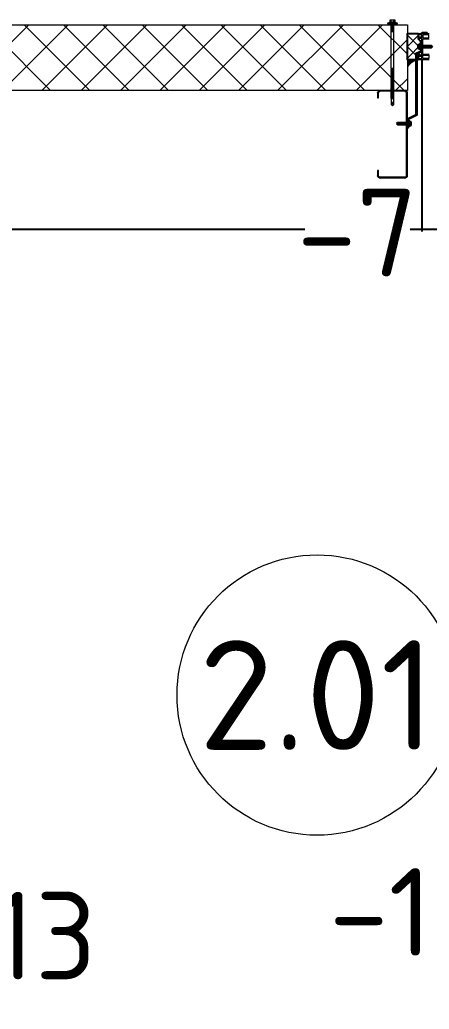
# Model space of a CAD drawing. Header units: metres. Extents: x -2111 to 158, y 19 to 1277.
# Drawn here: x 49.69 to 50.626, y 31.39 to 33.648 of the extents above; entities that cross this region are included whole.
import ezdxf
from ezdxf.enums import TextEntityAlignment as Align

# ---------------------------------------------------------------- set-up
doc = ezdxf.new("R2010")
doc.units = ezdxf.units.M
doc.linetypes.add('XKITLINE00', pattern=[0])
doc.linetypes.add('Xref_level ST-8$0$DASHDOT', pattern=[25.4, 12.7, -6.35, 0, -6.35])
for name, color, linetype in [('01', 123, 'Continuous'), ('A-WALL-PATT', 181, 'Continuous'), ('S-METL', 14, 'Continuous'), ('высотные отклонения', 7, 'Continuous'), ('Откосы', 250, 'Continuous')]:
    doc.layers.add(name, color=color, linetype=linetype)
doc.layers.add('_5-1_Площадь помещений', color=2, linetype='Continuous', plot=False)
doc.layers.add('ГКЛ (контур)', color=255, linetype='Continuous', plot=False)
for name, color, linetype, lineweight in [('Part', 5, 'Continuous', 0), ('S-WALL-PATT', 7, 'Continuous', 0), ('Выноски', 7, 'Continuous', 15), ('Оси', 250, 'Xref_level ST-8$0$DASHDOT', 5)]:
    doc.layers.add(name, color=color, linetype=linetype, lineweight=lineweight)
doc.layers.add('Окна', color=7, linetype='Continuous', lineweight=9, true_color=0x0080c0)
doc.styles.add('Норм 2.5', font='isocpeur.ttf', dxfattribs={"height": 2.5})

# ---------------------------------------------------------------- blocks, each defined once
blk = doc.blocks.new('СТ1')
at = {"layer": 'Part', "linetype": 'XKITLINE00', "lineweight": 0}
for p, q in [((5.146110970526934, 70.90423054539133), (6, 70.96530189411715)), ((6.071430181153119, 68.96530189411715), (5.431467703077942, 68.91953087435104)), ((6, 70.96530189411715), (62, 70.96530189411715)), ((6.071430181153119, 68.96530189411715), (61.92856981884688, 68.96530189411715)), ((62.56853229692206, 68.91953087435104), (61.92856981884688, 68.96530189411715)), ((62, 70.96530189411715), (62.85388902947307, 70.90423054539133)), ((0, 64.96530189411715), (0.06107134884223342, 65.81919092370663)), ((0, -123.0346981058829), (0, 64.96530189411715)), ((2.045771019998938, 65.53383419092279), (2, 64.89387171296403)), ((2, -122.9632679247297), (2, 64.89387171296403)), ((65.87564456090331, 65.87564456101973), (67.45779197197407, 67.45779197209049)), ((66, 64.89387171296403), (65.95422898046672, 65.53383419092279)), ((66, 53.96530189411715), (66, 64.89387171296403)), ((68, 53.96530189411715), (66, 53.96530189411715)), ((67.93892865115777, 65.81919092370663), (68, 64.96530189411715)), ((68, 64.96530189411715), (68, 53.96530189411715)), ((0, 0), (2, 2)), ((66, -112.0346981058829), (68, -112.0346981058829)), ((66, -122.9632679247297), (66, -112.0346981058829)), ((68, -112.0346981058829), (68, -123.0346981058829)), ((0.06107134884223342, -123.8885871354723), (0, -123.0346981058829)), ((2, -122.9632679247297), (2.045771019998938, -123.6032304026885)), ((6, -129.0346981058829), (5.146110970526934, -128.973626757157)), ((5.431467703077942, -126.9889270861167), (6.071430181153119, -127.0346981058829)), ((6, -129.0346981058829), (62, -129.0346981058829)), ((6.071430181153119, -127.0346981058829), (61.92856981884688, -127.0346981058829)), ((61.92856981884688, -127.0346981058829), (62.56853229692206, -126.9889270861167)), ((62.85388902947307, -128.973626757157), (62, -129.0346981058829)), ((65.95422898046672, -123.6032304026885), (66, -122.9632679247297)), ((68, -123.0346981058829), (67.93892865115777, -123.8885871354723))]:
    blk.add_line(p, q, dxfattribs=at)
for centre, radius, start, end in [((6, 64.96530189411715), 5.99999999999228, 98.18181817978395, 171.8181818202161), ((6, 64.96530189411715), 3.994891212612249, 98.18181817978395, 171.8181818202161), ((62, 64.96530189411715), 3.994891212614952, 8.181818179783926, 81.81818182021608), ((62, 64.96530189411715), 5.999999999996499, 8.181818179783926, 81.81818182021608), ((6, -123.0346981058829), 6.000000000000719, 188.1818181797839, 261.8181818202161), ((6, -123.0346981058829), 3.994891212611036, 188.1818181797839, 261.8181818202161), ((62, -123.0346981058829), 3.994891212615256, 278.1818181797839, 351.8181818202161), ((62, -123.0346981058829), 5.999999999992887, 278.1818181797839, 351.8181818202161)]:
    blk.add_arc(centre, radius, start, end, dxfattribs=at)
blk = doc.blocks.new('*U26')
at = {"layer": 'S-WALL-PATT', "lineweight": 0, "true_color": 0x636466}
h = blk.add_hatch(dxfattribs=at)
h.set_pattern_fill('ANSI37', color=251, scale=20)
h.set_pattern_definition([(45, (0, 0), (-44.90128060534577, 44.90128060534577), []), (135, (0, 0), (-44.90128060534577, -44.90128060534576), [])])
h.paths.add_polyline_path([(-150, 0), (0, -1.4210854715202e-14), (0, 1800), (-150, 1800)])
at = {"color": 0}
blk.add_lwpolyline([(-150, 0), (0, 0), (0, 1800), (-150, 1800)], close=True, dxfattribs=at)
blk = doc.blocks.new('scr_swp_150')
at = {"color": 0, "lineweight": 0, "ltscale": 10}
for p, q in [((-6, 5.095994904011604), (-11.20000000000073, 5.095994904011604)), ((-11.20000000000073, 5.095994904011604), (-11.20000000000073, -5.095994904011604)), ((-6, 2.831108280006447), (-11.20000000000073, 2.831108280006447)), ((-5, 6.794659872000921), (-6, 6.794659872000921)), ((-6, 6.794659872000921), (-6, -6.794659872000921)), ((-6, -5.095994904011604), (-6, 5.095994904011604)), ((-4, 10.75821146399539), (-5, 3.75821146402086)), ((-5, -6.794659872000921), (-5, 6.794659872000921)), ((-3, 10.75821146399539), (-4, 10.75821146399539)), ((-4, 10.75821146399539), (-4, -10.75821146399539)), ((-3, -10.75821146399539), (-3, 10.75821146399539)), ((0, 9.625768151992816), (-3, 9.625768151992816)), ((-3, 9.625768151992816), (-3, -9.625768151992816)), ((0, -9.625768151992816), (0, 9.625768151992816)), ((0.9606996713409899, 2.831108280006447), (0, 2.831108280006447)), ((0.9606996713409899, 2.831108280006447), (1.413676996085997, 3.623818598440266)), ((1.753409989687498, -2.831108279977343), (0.9606996713409899, 2.831108280006447)), ((1.413676996085997, 3.623818598440266), (2.093142983285361, 2.831108280006447)), ((3.22558629528794, 2.831108280006447), (2.093142983285361, 2.831108280006447)), ((2.093142983285361, 2.831108280006447), (2.885853301690076, -2.831108279977343)), ((3.22558629528794, 2.831108280006447), (2.093142983285361, 2.831108280006447)), ((3.22558629528794, 2.831108280006447), (3.678563620120258, 3.623818598440266)), ((4.018296613721759, -2.831108279977343), (3.22558629528794, 2.831108280006447)), ((3.678563620120258, 3.623818598440266), (4.358029607319622, 2.831108280006447)), ((5.490472919322201, 2.831108280006447), (4.358029607319622, 2.831108280006447)), ((4.358029607319622, 2.831108280006447), (5.150739925724338, -2.831108279977343)), ((5.490472919322201, 2.831108280006447), (4.358029607319622, 2.831108280006447)), ((5.490472919322201, 2.831108280006447), (5.943450244067208, 3.623818598440266)), ((6.283183237726917, -2.831108279977343), (5.490472919322201, 2.831108280006447)), ((5.943450244067208, 3.623818598440266), (6.62291623132478, 2.831108280006447)), ((7.755359543298255, 2.831108280006447), (6.62291623132478, 2.831108280006447)), ((6.62291623132478, 2.831108280006447), (7.415626549700391, -2.831108279977343)), ((7.755359543298255, 2.831108280006447), (6.622916231266572, 2.831108280006447)), ((7.755359543298255, 2.831108280006447), (8.208336868101469, 3.623818598440266)), ((8.54806986170297, -2.831108279977343), (7.755359543298255, 2.831108280006447)), ((8.208336868101469, 3.623818598440266), (8.887802855300833, 2.831108280006447)), ((10.02024616730341, 2.831108280006447), (8.887802855300833, 2.831108280006447)), ((8.887802855300833, 2.831108280006447), (9.680513173705549, -2.831108279977343)), ((10.02024616730341, 2.831108280006447), (8.887802855300833, 2.831108280006447)), ((10.02024616730341, 2.831108280006447), (10.47322349210663, 3.623818598440266)), ((10.81295648570813, -2.831108279977343), (10.02024616730341, 2.831108280006447)), ((10.47322349210663, 3.623818598440266), (11.15268947930599, 2.831108280006447)), ((12.28513279133767, 2.831108280006447), (11.15268947930599, 2.831108280006447)), ((11.15268947930599, 2.831108280006447), (11.9453997976816, -2.831108279977343)), ((12.28513279133767, 2.831108280006447), (11.15268947930599, 2.831108280006447)), ((12.28513279133767, 2.831108280006447), (12.73811011608268, 3.623818598440266)), ((13.07784310968418, -2.831108279977343), (12.28513279133767, 2.831108280006447)), ((12.73811011608268, 3.623818598440266), (13.41757610328204, 2.831108280006447)), ((14.55001941528462, 2.831108280006447), (13.41757610328204, 2.831108280006447)), ((13.41757610328204, 2.831108280006447), (14.21028642168676, -2.831108279977343)), ((14.55001941528462, 2.831108280006447), (13.41757610328204, 2.831108280006447)), ((14.55001941528462, 2.831108280006447), (15.00299674011694, 3.623818598440266)), ((15.34272973371844, -2.831108279977343), (14.55001941528462, 2.831108280006447)), ((15.00299674011694, 3.623818598440266), (15.68246272731631, 2.831108280006447)), ((99.5005885280043, 2.831108280011904), (15.68246272731631, 2.831108280006447)), ((15.68246272731631, 2.831108280006447), (16.47517304572102, -2.831108279977343)), ((16.81490603931888, 2.831108280008266), (15.68246272731631, 2.831108280006447)), ((99.5005885280043, 2.831108280011904), (99.95356585284026, 3.623818598445723)), ((100.2932988464381, -2.831108279971886), (99.5005885280043, 2.831108280011904)), ((99.95356585284026, 3.623818598445723), (100.633031840036, 2.831108280011904)), ((100.633031840036, 2.831108280011904), (101.4257421584407, -2.831108279971886)), ((101.7654751520386, 2.831108280011904), (100.633031840036, 2.831108280011904)), ((101.7654751520968, 2.831108280011904), (102.2184524768454, 3.623818598445723)), ((102.5581854704433, -2.831108279971886), (101.7654751520968, 2.831108280011904)), ((102.2184524768454, 3.623818598445723), (102.8979184640411, 2.831108280011904)), ((102.8979184640411, 2.831108280011904), (103.6906287824459, -2.831108279971886)), ((104.0303617760437, 2.831108280011904), (102.8979184640411, 2.831108280011904)), ((104.0303617760437, 2.831108280011904), (104.4833391008797, 3.623818598445723)), ((104.8230720944775, -2.831108279971886), (104.0303617760437, 2.831108280011904)), ((104.4833391008797, 3.623818598445723), (105.1628050880754, 2.831108280011904)), ((105.1628050880754, 2.831108280011904), (105.9555154064801, -2.831108279971886)), ((106.295248400078, 2.831108280011904), (105.1628050880754, 2.831108280011904)), ((106.295248400078, 2.831108280011904), (106.7482257248266, 3.623818598445723)), ((107.0879587184827, -2.831108279971886), (106.295248400078, 2.831108280011904)), ((106.7482257248266, 3.623818598445723), (107.4276917120806, 2.831108280011904)), ((107.4276917120806, 2.831108280011904), (108.2204020304562, -2.831108279971886)), ((108.560135024054, 2.831108280011904), (107.4276917120224, 2.831108280011904)), ((108.560135024054, 2.831108280011904), (109.0131123488609, 3.623818598445723)), ((109.3528453424587, -2.831108279971886), (108.560135024054, 2.831108280011904)), ((109.0131123488609, 3.623818598445723), (109.6925783360566, 2.831108280011904)), ((109.6925783360566, 2.831108280011904), (110.4852886544613, -2.831108279971886)), ((110.8250216480592, 2.831108280011904), (109.6925783360566, 2.831108280011904)), ((110.8250216480592, 2.831108280011904), (111.277998972866, 3.623818598445723)), ((111.6177319664639, -2.831108279971886), (110.8250216480592, 2.831108280011904)), ((111.277998972866, 3.623818598445723), (111.9574649600618, 2.831108280011904)), ((111.9574649600618, 2.831108280011904), (112.7501752784374, -2.831108279970067)), ((113.0899082720935, 2.831108280013723), (111.9574649600618, 2.831108280011904)), ((113.0899082720935, 2.831108280013723), (113.5428855968421, 3.623818598447542)), ((113.88261859044, -2.831108279970067), (113.0899082720935, 2.831108280013723)), ((113.5428855968421, 3.623818598447542), (114.2223515840378, 2.831108280013723)), ((114.2223515840378, 2.831108280013723), (115.0150619024425, -2.831108279970067)), ((115.3547948960404, 2.831108280013723), (114.2223515840378, 2.831108280013723)), ((115.3547948960404, 2.831108280013723), (115.8077722208764, 3.623818598447542)), ((116.1475052144742, -2.831108279970067), (115.3547948960404, 2.831108280013723)), ((115.8077722208764, 3.623818598447542), (116.4872382080721, 2.831108280013723)), ((116.4872382080721, 2.831108280013723), (117.2799485264768, -2.831108279970067)), ((117.6196815200747, 2.831108280013723), (116.4872382080721, 2.831108280013723)), ((117.6196815200747, 2.831108280013723), (118.0726588448233, 3.623818598447542)), ((118.4123918384212, -2.831108279970067), (117.6196815200747, 2.831108280013723)), ((118.0726588448233, 3.623818598447542), (118.752124832019, 2.831108280013723)), ((118.752124832019, 2.831108280013723), (119.5448351504529, -2.831108279970067)), ((119.8845681440507, 2.831108280013723), (118.752124832019, 2.831108280013723)), ((119.8845681440507, 2.831108280013723), (120.3375454687994, 3.623818598447542)), ((120.6772784623972, -2.831108279970067), (119.8845681440507, 2.831108280013723)), ((120.3375454687994, 3.623818598447542), (121.0170114559951, 2.831108280013723)), ((121.0170114559951, 2.831108280013723), (121.8097217743998, -2.831108279970067)), ((122.1494547679977, 2.831108280013723), (121.0170114559951, 2.831108280013723)), ((122.1494547679977, 2.831108280013723), (122.6024320928336, 3.623818598447542)), ((122.9421650864315, -2.831108279970067), (122.1494547679977, 2.831108280013723)), ((122.6024320928336, 3.623818598447542), (123.2818980800294, 2.831108280013723)), ((123.2818980800294, 2.831108280013723), (124.0746083984341, -2.831108279970067)), ((124.4143413920319, 2.831108280013723), (123.2818980800294, 2.831108280013723)), ((124.4143413920319, 2.831108280013723), (124.8673187167806, 3.623818598447542)), ((125.2070517104366, -2.831108279970067), (124.4143413920319, 2.831108280013723)), ((124.8673187167806, 3.623818598447542), (125.5467847040345, 2.831108280013723)), ((125.5467847040345, 2.831108280013723), (126.3394950224101, -2.831108279970067)), ((126.679228016008, 2.831108280013723), (125.5467847039763, 2.831108280013723)), ((126.679228016008, 2.831108280013723), (127.1322053408148, 3.623818598447542)), ((127.4719383344127, -2.831108279970067), (126.679228016008, 2.831108280013723)), ((127.1322053408148, 3.623818598447542), (127.8116713280106, 2.831108280013723)), ((127.8116713280106, 2.831108280013723), (128.6043816464153, -2.831108279970067)), ((128.9441146400131, 2.831108280013723), (127.8116713280106, 2.831108280013723)), ((128.9441146400131, 2.831108280013723), (129.39709196482, 3.623818598447542)), ((129.7368249584179, -2.831108279970067), (128.9441146400131, 2.831108280013723)), ((129.39709196482, 3.623818598447542), (130.0765579520157, 2.831108280013723)), ((130.0765579520157, 2.831108280013723), (130.8692682703913, -2.831108279970067)), ((131.2090012640474, 2.831108280013723), (130.0765579520157, 2.831108280013723)), ((131.2090012640474, 2.831108280013723), (131.661978588796, 3.623818598447542)), ((132.0017115823939, -2.831108279970067), (131.2090012640474, 2.831108280013723)), ((131.661978588796, 3.623818598447542), (132.3414445759918, 2.831108280013723)), ((132.3414445759918, 2.831108280013723), (133.1341548943965, -2.831108279970067)), ((133.4738878879944, 2.831108280013723), (132.3414445759918, 2.831108280013723)), ((133.4738878879944, 2.831108280013723), (133.9268652128303, 3.623818598447542)), ((134.2665982064282, -2.831108279970067), (133.4738878879944, 2.831108280013723)), ((133.9268652128303, 3.623818598447542), (134.606331200026, 2.831108280013723)), ((134.606331200026, 2.831108280013723), (135.3990415184307, -2.831108279970067)), ((135.7387745120286, 2.831108280013723), (134.606331200026, 2.831108280013723)), ((135.7387745120286, 2.831108280013723), (136.1917518367773, 3.623818598447542)), ((136.5314848303751, -2.831108279970067), (135.7387745120286, 2.831108280013723)), ((136.1917518367773, 3.623818598447542), (136.871217823973, 2.831108280013723)), ((136.871217823973, 2.831108280013723), (137.6639281424068, -2.831108279970067)), ((138.0036611360047, 2.831108280013723), (136.871217823973, 2.831108280013723)), ((138.0036611360047, 2.831108280013723), (138.4566384608115, 3.623818598447542)), ((138.7963714544094, -2.831108279970067), (138.0036611360047, 2.831108280013723)), ((138.4566384608115, 3.623818598447542), (139.1361044480072, 2.831108280013723)), ((139.1361044480072, 2.831108280013723), (139.928814766412, -2.831108279970067)), ((140.2685477600098, 2.831108280013723), (139.1361044480072, 2.831108280013723)), ((140.2685477600098, 2.831108280013723), (140.7215250848458, 3.623818598447542)), ((141.0612580784436, -2.831108279970067), (140.2685477600098, 2.831108280013723)), ((140.7215250848458, 3.623818598447542), (141.4009910720415, 2.831108280013723)), ((141.4009910720415, 2.831108280013723), (142.193701390388, -2.831108279970067)), ((142.5334343839859, 2.831108280013723), (141.4009910720415, 2.831108280013723)), ((142.5334343840441, 2.831108280013723), (142.9864117087927, 3.623818598447542)), ((143.3261447023906, -2.831108279970067), (142.5334343840441, 2.831108280013723)), ((142.9864117087927, 3.623818598447542), (143.6658776959885, 2.831108280013723)), ((143.6658776959885, 2.831108280013723), (144.4585880144223, -2.831108279970067)), ((144.7983210080201, 2.831108280013723), (143.6658776959885, 2.831108280013723)), ((144.7983210080201, 2.831108280013723), (145.251298332827, 3.623818598447542)), ((145.5910313264249, -2.831108279970067), (144.7983210080201, 2.831108280013723)), ((145.251298332827, 3.623818598447542), (145.9307643200227, 2.831108280013723)), ((145.9307643200227, 2.831108280013723), (146.7234746384274, -2.831108279970067)), ((147.0632076320253, 2.831108280013723), (145.9307643200227, 2.831108280013723)), ((147.0632076320253, 2.831108280013723), (147.516184956803, 3.623818598447542)), ((147.8559179504009, -2.831108279970067), (147.0632076320253, 2.831108280013723)), ((147.516184956803, 3.623818598447542), (148.1956509439988, 2.831108280013723)), ((148.1956509439988, 2.831108280013723), (148.9883612624035, -2.831108279970067)), ((149.3280942560014, 2.831108280013723), (148.1956509439988, 2.831108280013723)), ((149.3280942560014, 2.831108280013723), (149.7810715808082, 3.623818598447542)), ((150.1208045744061, -2.831108279970067), (149.3280942560014, 2.831108280013723)), ((149.7810715808082, 3.623818598447542), (150.4605375680039, 2.831108280013723)), ((150.4605375680039, 2.831108280013723), (151.2532478864086, -2.831108279970067)), ((151.5929808800065, 2.831108280013723), (150.4605375680039, 2.831108280013723)), ((151.5929808800065, 2.831108280013723), (152.0459582048425, 3.623818598447542)), ((152.3856911984403, -2.831108279970067), (151.5929808800065, 2.831108280013723)), ((152.0459582048425, 3.623818598447542), (152.7254241920382, 2.831108280013723)), ((152.7254241920382, 2.831108280013723), (153.5181345104429, -2.831108279970067)), ((153.8578675040408, 2.831108280013723), (152.7254241920382, 2.831108280013723)), ((153.8578675040408, 2.831108280013723), (154.3108448287894, 3.623818598447542)), ((154.6505778223873, -2.831108279970067), (153.8578675040408, 2.831108280013723)), ((154.3108448287894, 3.623818598447542), (154.9903108159851, 2.831108280013723)), ((154.9903108159851, 2.831108280013723), (155.783021134419, -2.831108279970067)), ((156.1227541280168, 2.831108280015542), (154.9903108159851, 2.831108280013723)), ((156.1227541280168, 2.831108280015542), (156.5757314528237, 3.623818598449361)), ((156.9154644464215, -2.831108279968248), (156.1227541280168, 2.831108280015542)), ((156.5757314528237, 3.623818598449361), (157.2551974400194, 2.831108280015542)), ((157.2551974400194, 2.831108280015542), (158.0479077584241, -2.831108279968248)), ((158.387640752022, 2.831108280015542), (157.2551974400194, 2.831108280015542)), ((158.387640752022, 2.831108280015542), (158.8406180767997, 3.623818598449361)), ((159.1803510703976, -2.831108279968248), (158.387640752022, 2.831108280015542)), ((158.8406180767997, 3.623818598449361), (159.5200840639955, 2.831108280015542)), ((159.5200840639955, 2.831108280015542), (160.3127943824002, -2.831108279968248)), ((160.652527375998, 2.831108280015542), (159.5200840639955, 2.831108280015542)), ((160.652527375998, 2.831108280015542), (161.1055047008049, 3.623818598449361)), ((161.4452376944027, -2.831108279968248), (160.652527375998, 2.831108280015542)), ((161.1055047008049, 3.623818598449361), (161.7849706880006, 2.831108280015542)), ((161.7849706880006, 2.831108280015542), (162.5776810064344, -2.831108279968248)), ((162.9174140000323, 2.831108280015542), (161.7849706880006, 2.831108280015542)), ((162.9174140000323, 2.831108280015542), (163.3703913248391, 3.623818598449361)), ((163.710124318437, -2.831108279968248), (162.9174140000323, 2.831108280015542)), ((163.3703913248391, 3.623818598449361), (164.0498573120349, 2.831108280015542)), ((164.0498573120349, 2.831108280015542), (164.8425676303814, -2.831108279968248)), ((165.1823006239792, 2.831108280015542), (164.0498573120349, 2.831108280015542)), ((165.1823006240375, 2.831108280015542), (165.6352779488152, 3.623818598449361)), ((165.9750109424131, -2.831108279968248), (165.1823006240375, 2.831108280015542)), ((165.6352779488152, 3.623818598449361), (166.3147439360109, 2.831108280015542)), ((166.3147439360109, 2.831108280015542), (167.1074542544156, -2.831108279968248)), ((167.4471872480135, 2.831108280015542), (166.3147439360109, 2.831108280015542)), ((167.4471872480135, 2.831108280015542), (167.9001645728204, 3.623818598449361)), ((168.2398975664182, -2.831108279968248), (167.4471872480135, 2.831108280015542)), ((167.9001645728204, 3.623818598449361), (168.5796305600161, 2.831108280015542)), ((168.5796305600161, 2.831108280015542), (182.1689503039888, 2.831108280015542)), ((168.5796305600161, 2.831108280015542), (169.3723408784208, -2.831108279968248)), ((176.733222406423, -0.6794659872011835), (182.6219276287957, 1.132443311997122)), ((182.1688917200081, 2.831108280015542), (185, 1.637090463191271e-11)), ((185, 1.637090463191271e-11), (182.1688917200663, -2.831108279968248)), ((182.6219276287957, 1.132443311997122), (182.3105057180001, 2.689552866004306)), ((-6, -2.831108279977343), (-11.20000000000073, -2.831108279977343)), ((-11.20000000000073, -5.095994904011604), (-6, -5.095994904011604)), ((-6, -6.794659872000921), (-5, -6.794659872000921)), ((-5, -3.758211463995394), (-4, -10.75821146399539)), ((-4, -10.75821146399539), (-3, -10.75821146399539)), ((-3, -9.625768151992816), (0, -9.625768151992816)), ((1.753409989687498, -2.831108279977343), (0, -2.831108279977343)), ((2.432875976883224, -3.51057426717307), (1.753409989687498, -2.831108279977343)), ((2.885853301690076, -2.831108279977343), (2.432875976883224, -3.51057426717307)), ((4.018296613721759, -2.831108279977343), (2.885853301690076, -2.831108279977343)), ((4.018296613721759, -2.831108279977343), (2.885853301690076, -2.831108279977343)), ((4.697762600917486, -3.51057426717307), (4.018296613721759, -2.831108279977343)), ((5.150739925724338, -2.831108279977343), (4.697762600917486, -3.51057426717307)), ((6.283183237726917, -2.831108279977343), (5.150739925724338, -2.831108279977343)), ((6.283183237668709, -2.831108279977343), (5.150739925724338, -2.831108279977343)), ((6.962649224922643, -3.51057426717307), (6.283183237726917, -2.831108279977343)), ((7.415626549700391, -2.831108279977343), (6.962649224922643, -3.51057426717307)), ((8.54806986170297, -2.831108279977343), (7.415626549700391, -2.831108279977343)), ((8.54806986170297, -2.831108279977343), (7.415626549700391, -2.831108279977343)), ((9.227535848898697, -3.51057426717307), (8.54806986170297, -2.831108279977343)), ((9.680513173705549, -2.831108279977343), (9.227535848898697, -3.51057426717307)), ((10.81295648570813, -2.831108279977343), (9.680513173705549, -2.831108279977343)), ((10.81295648570813, -2.831108279977343), (9.680513173705549, -2.831108279977343)), ((11.49242247290385, -3.51057426717307), (10.81295648570813, -2.831108279977343)), ((11.9453997976816, -2.831108279977343), (11.49242247290385, -3.51057426717307)), ((13.07784310968418, -2.831108279977343), (11.9453997976816, -2.831108279977343)), ((13.07784310968418, -2.831108279977343), (11.9453997976816, -2.831108279977343)), ((13.75730909687991, -3.51057426717307), (13.07784310968418, -2.831108279977343)), ((14.21028642168676, -2.831108279977343), (13.75730909687991, -3.51057426717307)), ((15.34272973371844, -2.831108279977343), (14.21028642168676, -2.831108279977343)), ((15.34272973371844, -2.831108279977343), (14.21028642168676, -2.831108279977343)), ((16.02219572091417, -3.51057426717307), (15.34272973371844, -2.831108279977343)), ((16.47517304572102, -2.831108279977343), (16.02219572091417, -3.51057426717307)), ((100.2932988464381, -2.831108279971886), (16.47517304572102, -2.831108279977343)), ((100.9727648336338, -3.510574267167613), (100.2932988464381, -2.831108279971886)), ((101.4257421584407, -2.831108279971886), (100.9727648336338, -3.510574267167613)), ((102.5581854703851, -2.831108279971886), (101.4257421584407, -2.831108279971886)), ((103.237651457639, -3.510574267167613), (102.5581854704433, -2.831108279971886)), ((103.6906287824459, -2.831108279971886), (103.237651457639, -3.510574267167613)), ((104.8230720944775, -2.831108279971886), (103.6906287824459, -2.831108279971886)), ((105.5025380816733, -3.510574267167613), (104.8230720944775, -2.831108279971886)), ((105.9555154064801, -2.831108279971886), (105.5025380816733, -3.510574267167613)), ((107.0879587184245, -2.831108279971886), (105.9555154064801, -2.831108279971886)), ((107.7674247056784, -3.510574267167613), (107.0879587184827, -2.831108279971886)), ((108.2204020304562, -2.831108279971886), (107.7674247056784, -3.510574267167613)), ((109.3528453424587, -2.831108279971886), (108.2204020304562, -2.831108279971886)), ((110.0323113296545, -3.510574267167613), (109.3528453424587, -2.831108279971886)), ((110.4852886544613, -2.831108279971886), (110.0323113296545, -3.510574267167613)), ((111.6177319664639, -2.831108279971886), (110.4852886544613, -2.831108279971886)), ((112.2971979536596, -3.510574267167613), (111.6177319664639, -2.831108279971886)), ((112.7501752784374, -2.831108279970067), (112.2971979536596, -3.510574267167613)), ((113.88261859044, -2.831108279970067), (112.7501752784374, -2.831108279970067)), ((114.5620845776357, -3.510574267165794), (113.88261859044, -2.831108279970067)), ((115.0150619024425, -2.831108279970067), (114.5620845776357, -3.510574267165794)), ((116.1475052144742, -2.831108279970067), (115.0150619024425, -2.831108279970067)), ((116.8269712016699, -3.510574267165794), (116.1475052144742, -2.831108279970067)), ((117.2799485264768, -2.831108279970067), (116.8269712016699, -3.510574267165794)), ((118.4123918384212, -2.831108279970067), (117.2799485264768, -2.831108279970067)), ((119.0918578256751, -3.510574267165794), (118.4123918384212, -2.831108279970067)), ((119.5448351504529, -2.831108279970067), (119.0918578256751, -3.510574267165794)), ((120.6772784623972, -2.831108279970067), (119.5448351504529, -2.831108279970067)), ((121.356744449593, -3.510574267165794), (120.6772784623972, -2.831108279970067)), ((121.8097217743998, -2.831108279970067), (121.356744449593, -3.510574267165794)), ((122.9421650864315, -2.831108279970067), (121.8097217743998, -2.831108279970067)), ((123.6216310736272, -3.510574267165794), (122.9421650864315, -2.831108279970067)), ((124.0746083984341, -2.831108279970067), (123.6216310736272, -3.510574267165794)), ((125.2070517103784, -2.831108279970067), (124.0746083984341, -2.831108279970067)), ((125.8865176976324, -3.510574267165794), (125.2070517104366, -2.831108279970067)), ((126.3394950224101, -2.831108279970067), (125.8865176976324, -3.510574267165794)), ((127.4719383344127, -2.831108279970067), (126.3394950224101, -2.831108279970067)), ((128.1514043216084, -3.510574267165794), (127.4719383344127, -2.831108279970067)), ((128.6043816464153, -2.831108279970067), (128.1514043216084, -3.510574267165794)), ((129.7368249584179, -2.831108279970067), (128.6043816464153, -2.831108279970067)), ((130.4162909456136, -3.510574267165794), (129.7368249584179, -2.831108279970067)), ((130.8692682703913, -2.831108279970067), (130.4162909456136, -3.510574267165794)), ((132.0017115823939, -2.831108279970067), (130.8692682703913, -2.831108279970067)), ((132.6811775695896, -3.510574267165794), (132.0017115823939, -2.831108279970067)), ((133.1341548943965, -2.831108279970067), (132.6811775695896, -3.510574267165794)), ((134.2665982064282, -2.831108279970067), (133.1341548943965, -2.831108279970067)), ((134.9460641936239, -3.510574267165794), (134.2665982064282, -2.831108279970067)), ((135.3990415184307, -2.831108279970067), (134.9460641936239, -3.510574267165794)), ((136.5314848303751, -2.831108279970067), (135.3990415184307, -2.831108279970067)), ((137.2109508176291, -3.510574267165794), (136.5314848303751, -2.831108279970067)), ((137.6639281424068, -2.831108279970067), (137.2109508176291, -3.510574267165794)), ((138.7963714544094, -2.831108279970067), (137.6639281424068, -2.831108279970067)), ((139.4758374416051, -3.510574267165794), (138.7963714544094, -2.831108279970067)), ((139.928814766412, -2.831108279970067), (139.4758374416051, -3.510574267165794)), ((141.0612580784436, -2.831108279970067), (139.928814766412, -2.831108279970067)), ((141.7407240656394, -3.510574267165794), (141.0612580784436, -2.831108279970067)), ((142.193701390388, -2.831108279970067), (141.7407240656394, -3.510574267165794)), ((143.3261447023906, -2.831108279970067), (142.193701390388, -2.831108279970067)), ((144.0056106895863, -3.510574267165794), (143.3261447023906, -2.831108279970067)), ((144.4585880144223, -2.831108279970067), (144.0056106895863, -3.510574267165794)), ((145.5910313264249, -2.831108279970067), (144.4585880144223, -2.831108279970067)), ((146.2704973136206, -3.510574267165794), (145.5910313264249, -2.831108279970067)), ((146.7234746384274, -2.831108279970067), (146.2704973136206, -3.510574267165794)), ((147.8559179504009, -2.831108279970067), (146.7234746384274, -2.831108279970067)), ((148.5353839376257, -3.510574267165794), (147.8559179504009, -2.831108279970067)), ((148.9883612624035, -2.831108279970067), (148.5353839376257, -3.510574267165794)), ((150.1208045744061, -2.831108279970067), (148.9883612624035, -2.831108279970067)), ((150.8002705616018, -3.510574267165794), (150.1208045744061, -2.831108279970067)), ((151.2532478864086, -2.831108279970067), (150.8002705616018, -3.510574267165794)), ((152.3856911984403, -2.831108279970067), (151.2532478864086, -2.831108279970067)), ((153.0651571856361, -3.510574267165794), (152.3856911984403, -2.831108279970067)), ((153.5181345104429, -2.831108279970067), (153.0651571856361, -3.510574267165794)), ((154.6505778223873, -2.831108279970067), (153.5181345103847, -2.831108279970067)), ((155.330043809583, -3.510574267165794), (154.6505778223873, -2.831108279970067)), ((155.783021134419, -2.831108279970067), (155.330043809583, -3.510574267165794)), ((156.9154644464215, -2.831108279968248), (155.783021134419, -2.831108279970067)), ((157.5949304336173, -3.510574267163975), (156.9154644464215, -2.831108279968248)), ((158.0479077584241, -2.831108279968248), (157.5949304336173, -3.510574267163975)), ((159.1803510703976, -2.831108279968248), (158.0479077584241, -2.831108279968248)), ((159.8598170576515, -3.510574267163975), (159.1803510703976, -2.831108279968248)), ((160.3127943824002, -2.831108279968248), (159.8598170576515, -3.510574267163975)), ((161.4452376944027, -2.831108279968248), (160.3127943824002, -2.831108279968248)), ((162.1247036815985, -3.510574267163975), (161.4452376944027, -2.831108279968248)), ((162.5776810064344, -2.831108279968248), (162.1247036815985, -3.510574267163975)), ((163.710124318437, -2.831108279968248), (162.5776810064344, -2.831108279968248)), ((164.3895903056327, -3.510574267163975), (163.710124318437, -2.831108279968248)), ((164.8425676303814, -2.831108279968248), (164.3895903056327, -3.510574267163975)), ((165.9750109424131, -2.831108279968248), (164.8425676303814, -2.831108279968248)), ((166.6544769296088, -3.510574267163975), (165.9750109424131, -2.831108279968248)), ((167.1074542544156, -2.831108279968248), (166.6544769296088, -3.510574267163975)), ((168.2398975664182, -2.831108279968248), (167.1074542544156, -2.831108279968248)), ((168.9193635536139, -3.510574267163975), (168.2398975664182, -2.831108279968248)), ((169.3723408784208, -2.831108279968248), (168.9193635536139, -3.510574267163975)), ((182.168950304047, -2.831108279968248), (169.3723408784208, -2.831108279968248)), ((175.3742904320316, -2.264886624010614), (176.733222406423, -0.6794659872011835)), ((178.2053987120235, -2.831108279968248), (175.3742904320316, -2.264886624010614))]:
    blk.add_line(p, q, dxfattribs=at)
blk = doc.blocks.new('29-4.8-drill')
at = {"color": 0, "ltscale": 100}
for p, q in [((-6.80000000000291, 4), (-3.400000000001455, 4)), ((-6.80000000000291, -4), (-6.80000000000291, 4)), ((-6.80000000000291, 2), (-3.400000000001455, 2)), ((-3.400000000001455, 5.25), (-2.5, 5.25)), ((-3.400000000001455, -5.25), (-3.400000000001455, 5.25)), ((-3.400000000001455, 4), (-3.400000000001455, -4)), ((-2.5, 5.25), (-2.5, -5.25)), ((-2.5, -2.049999999995634), (-2.5, 2.05000000000291)), ((-2.5, 2.05000000000291), (-2, 2.05000000000291)), ((-2, 7), (-1.5, 7)), ((-2, -7), (-2, 7)), ((-1.5, 7), (-1.5, -7)), ((-1.5, 7), (0, 7)), ((-1.5, -7), (-1.5, 7)), ((0, 7), (0, -7)), ((0, 2.049999999995634), (1.863843876330066, 2.05000000000291)), ((2.21384387632861, 2.400000000001455), (1.863843876330066, 2.05000000000291)), ((1.863843876330066, 2.05000000000291), (3.150000000037835, -2.049999999995634)), ((2.213843876321334, 2.400000000001455), (3.5, -2.400000000001455)), ((2.213843876314058, 2.400000000001455), (2.563843876312603, 2.05000000000291)), ((2.563843876312603, 2.05000000000291), (3.863843876330066, 2.05000000000291)), ((2.563843876312603, 2.05000000000291), (3.850000000013097, -2.049999999988358)), ((4.21384387632861, 2.400000000001455), (3.863843876330066, 2.05000000000291)), ((3.863843876330066, 2.05000000000291), (5.150000000037835, -2.049999999995634)), ((4.213843876321334, 2.400000000001455), (5.5, -2.400000000001455)), ((4.213843876314058, 2.400000000001455), (4.563843876312603, 2.05000000000291)), ((4.563843876312603, 2.05000000000291), (5.863843876330066, 2.05000000000291)), ((4.563843876312603, 2.05000000000291), (5.850000000013097, -2.049999999988358)), ((6.21384387632861, 2.400000000001455), (5.863843876330066, 2.05000000000291)), ((5.863843876330066, 2.05000000000291), (7.150000000037835, -2.049999999995634)), ((6.213843876321334, 2.400000000001455), (7.5, -2.400000000001455)), ((6.213843876314058, 2.400000000001455), (6.563843876312603, 2.05000000000291)), ((6.563843876312603, 2.05000000000291), (7.863843876330066, 2.05000000000291)), ((6.563843876312603, 2.05000000000291), (7.850000000013097, -2.049999999988358)), ((8.21384387632861, 2.400000000001455), (7.863843876330066, 2.05000000000291)), ((7.863843876330066, 2.05000000000291), (9.150000000037835, -2.049999999995634)), ((8.213843876321334, 2.400000000001455), (9.5, -2.400000000001455)), ((8.213843876314058, 2.400000000001455), (8.563843876312603, 2.05000000000291)), ((8.563843876312603, 2.05000000000291), (9.863843876330066, 2.05000000000291)), ((8.563843876312603, 2.05000000000291), (9.850000000013097, -2.049999999988358)), ((10.21384387632861, 2.400000000001455), (9.863843876330066, 2.05000000000291)), ((9.863843876330066, 2.05000000000291), (11.15000000003783, -2.049999999995634)), ((10.21384387632133, 2.400000000001455), (11.5, -2.400000000001455)), ((10.21384387631406, 2.400000000001455), (10.5638438763126, 2.05000000000291)), ((10.5638438763126, 2.05000000000291), (11.86384387633007, 2.05000000000291)), ((10.5638438763126, 2.05000000000291), (11.8500000000131, -2.049999999988358)), ((12.21384387632861, 2.400000000001455), (11.86384387633007, 2.05000000000291)), ((11.86384387633007, 2.05000000000291), (13.15000000003783, -2.049999999995634)), ((12.21384387632133, 2.400000000001455), (13.5, -2.400000000001455)), ((12.21384387631406, 2.400000000001455), (12.5638438763126, 2.05000000000291)), ((12.5638438763126, 2.05000000000291), (13.86384387633007, 2.05000000000291)), ((12.5638438763126, 2.05000000000291), (13.8500000000131, -2.049999999988358)), ((14.21384387632861, 2.400000000001455), (13.86384387633007, 2.05000000000291)), ((13.86384387633007, 2.05000000000291), (15.15000000003783, -2.049999999995634)), ((14.21384387632133, 2.400000000001455), (15.5, -2.400000000001455)), ((14.21384387631406, 2.400000000001455), (14.5638438763126, 2.05000000000291)), ((14.5638438763126, 2.05000000000291), (15.86384387633007, 2.05000000000291)), ((14.5638438763126, 2.05000000000291), (15.8500000000131, -2.049999999988358)), ((16.21384387632861, 2.400000000001455), (15.86384387633007, 2.05000000000291)), ((15.86384387633007, 2.05000000000291), (17.15000000003783, -2.049999999995634)), ((16.21384387632133, 2.400000000001455), (17.5, -2.400000000001455)), ((16.21384387631406, 2.400000000001455), (16.5638438763126, 2.05000000000291)), ((16.5638438763126, 2.05000000000291), (17.86384387633007, 2.05000000000291)), ((16.5638438763126, 2.05000000000291), (17.8500000000131, -2.049999999988358)), ((18.21384387632861, 2.400000000001455), (17.86384387633007, 2.05000000000291)), ((17.86384387633007, 2.05000000000291), (18.15347677590034, 1.126710154894681)), ((18.50347677589161, 0.7767101549034123), (18.15347677589307, 1.126710154901957)), ((18.21384387632133, 2.400000000001455), (18.61809201786673, 0.8913253968930803)), ((18.21384387631406, 2.400000000001455), (18.5638438763126, 2.05000000000291)), ((18.50347677587706, 0.7767101549034123), (18.85347677587561, 1.126710154901957)), ((18.5638438763126, 2.05000000000291), (24.44999999998254, 2.05000000000291)), ((18.5638438763126, 2.05000000000291), (18.85347677588288, 1.126710154909233)), ((18.85347677587561, 1.126710154901957), (26.50000000000728, 0)), ((26.49999999999272, 0), (24.44999999998254, 2.05000000000291)), ((24.44999999998254, 2.05000000000291), (25.51833517263003, 0.1446476650016848)), ((-6.80000000000291, -2), (-3.400000000001455, -2)), ((-3.400000000001455, -4), (-6.80000000000291, -4)), ((-2.5, -5.25), (-3.400000000001455, -5.25)), ((-2, -2.049999999995634), (-2.5, -2.049999999995634)), ((-1.5, -7), (-2, -7)), ((0, -7), (-1.5, -7)), ((3.150000000037835, -2.049999999995634), (0, -2.049999999995634)), ((3.500000000029104, -2.399999999986903), (3.150000000030559, -2.049999999988358)), ((3.500000000014552, -2.399999999986903), (3.850000000013097, -2.049999999988358)), ((5.150000000037835, -2.049999999995634), (3.850000000005821, -2.049999999995634)), ((5.500000000029104, -2.399999999986903), (5.150000000030559, -2.049999999988358)), ((5.500000000014552, -2.399999999986903), (5.850000000013097, -2.049999999988358)), ((7.150000000037835, -2.049999999995634), (5.850000000005821, -2.049999999995634)), ((7.500000000029104, -2.399999999986903), (7.150000000030559, -2.049999999988358)), ((7.500000000014552, -2.399999999986903), (7.850000000013097, -2.049999999988358)), ((9.150000000037835, -2.049999999995634), (7.850000000005821, -2.049999999995634)), ((9.500000000029104, -2.399999999986903), (9.150000000030559, -2.049999999988358)), ((9.500000000014552, -2.399999999986903), (9.850000000013097, -2.049999999988358)), ((11.15000000003783, -2.049999999995634), (9.85000000000582, -2.049999999995634)), ((11.5000000000291, -2.399999999986903), (11.15000000003056, -2.049999999988358)), ((11.50000000001455, -2.399999999986903), (11.8500000000131, -2.049999999988358)), ((13.15000000003783, -2.049999999995634), (11.85000000000582, -2.049999999995634)), ((13.5000000000291, -2.399999999986903), (13.15000000003056, -2.049999999988358)), ((13.50000000001455, -2.399999999986903), (13.8500000000131, -2.049999999988358)), ((15.15000000003783, -2.049999999995634), (13.85000000000582, -2.049999999995634)), ((15.5000000000291, -2.399999999986903), (15.15000000003056, -2.049999999988358)), ((15.50000000001455, -2.399999999986903), (15.8500000000131, -2.049999999988358)), ((17.15000000003783, -2.049999999995634), (15.85000000000582, -2.049999999995634)), ((17.5000000000291, -2.399999999986903), (17.15000000003056, -2.049999999988358)), ((17.50000000001455, -2.399999999986903), (17.8500000000131, -2.049999999988358)), ((24.45000000000437, -2.049999999995634), (17.85000000000582, -2.049999999995634)), ((26.49999999999272, -1.455191522836685e-11), (24.45000000000437, -2.049999999995634))]:
    blk.add_line(p, q, dxfattribs=at)
blk = doc.blocks.new('ОК-1 1200 (ширина проема)')
at = {"layer": 'S-WALL-PATT'}
h = blk.add_hatch(color=256, dxfattribs=at)
h.dxf.hatch_style = 1
edge = h.paths.add_edge_path()
edge.add_line((1173, 80), (1200.000000042841, 80))
edge.add_line((1200.000000042841, 80), (1200.000000042841, 100))
edge.add_arc((1165.928707857151, 117.7712444657227), 38.42746519164959, -79.39619556917768, -27.546093783446793, ccw=False)
h = blk.add_hatch(dxfattribs=at)
h.set_pattern_fill('ANSI37', color=256, scale=150)
h.set_pattern_definition([(45, (-17085, -9191.362745019025), (-13.25825214724777, 13.25825214724777), []), (135, (-17085, -9191.362745019025), (-13.25825214724777, -13.25825214724776), [])])
edge = h.paths.add_edge_path()
edge.add_line((1175, 80), (1200.000000042841, 80))
edge.add_line((1200.000000042841, 80), (1200.000000042841, 20))
edge.add_line((1200.000000042841, 20), (1175, 20))
edge.add_line((1175, 20), (1175, 32.5))
edge.add_arc((1189.597656256999, 49.75), 22.59765625452152, 130.2392662951838, 229.7607337048162, ccw=False)
edge.add_line((1175, 67), (1175, 80))
for points in [[(1150.000000002328, 80), (1174.500000002328, 80, -0.414213562373095), (1175.000000002328, 79.5), (1175.000000002328, 78.19999999995343, -0.414213562373095), (1173.000000002328, 76.19999999995343), (1168.500000002328, 77), (1167.700000002515, 77, 0.414213562373095), (1167.000000002328, 76.29999999993015), (1167.000000002328, 76.29999999993015), (1167.000000002328, 76.29999999993015), (1167.000000002328, 71.69999999995343, 0.4142135623730952), (1168.000000002328, 70.69999999995343), (1168.500000002328, 70.69999999995343, 0.4142135623730952), (1169.500000002328, 71.69999999995343), (1169.500000002328, 72.19999999995343), (1174.000000002328, 72.19999999995343, -0.4142135623730949), (1174.500000002328, 71.69999999995343), (1174.500000002328, 69.89999999990687, -0.414213562373095), (1172.500000002328, 67.89999999990687), (1171.800000002608, 67.89999999990687), (1171.800000002608, 70), (1171.21108834492, 70, -0.2581988897520702), (1168.500000002328, 68.5), (1167.200000002515, 68.5, 0.4142135623730958), (1167.000000002328, 68.29999999993015), (1167.000000002328, 31.69999999995343, 0.4142135623730952), (1167.200000002515, 31.5), (1168.500000002328, 31.5, -0.2581988897461024), (1171.21108834492, 30), (1171.800000002608, 30), (1171.800000002608, 32.09999999997672), (1172.500000002328, 32.09999999997672, -0.4142135623730949), (1174.500000002328, 30.09999999997672), (1174.500000002328, 28.29999999993015, -0.414213562373095), (1174.000000002328, 27.79999999993015), (1169.500000002328, 27.79999999993015), (1169.500000002328, 28.29999999993015, 0.4142135623730958), (1168.500000002328, 29.29999999993015), (1168.000000002328, 29.29999999993015, 0.4142135623730958), (1167.000000002328, 28.29999999993015), (1167.000000002328, 23.79999999993015, 0.3757351161027458), (1167.700000002515, 23), (1168.500000002328, 23), (1173.000000002328, 23.79999999993015, -0.4142135623688329), (1175.000000002328, 21.79999999993015), (1175.000000002328, 20.5)], [(1174.500000002328, 20, 0.4142135623730951), (1175.000000002328, 20.5, -0.414213562373095), (1174.500000002328, 20), (1150.000000002328, 20)]]:
    blk.add_lwpolyline(points, format="xyb")
blk.add_lwpolyline([(1150.000000002328, 67.89999999990687), (1164.300000002608, 67.89999999990687), (1164.300000002608, 32.09999999997672), (1150.000000002328, 32.09999999997672)])
for points in [[(1150.600000002421, 69.69999999995343), (1150.600000002421, 77), (1164.300000002608, 77), (1164.300000002608, 69.69999999995343)], [(1164.300000002608, 23), (1164.300000002608, 30.29999999993015), (1150.750000002328, 30.29999999993015), (1150.750000002328, 23)]]:
    blk.add_lwpolyline(points, close=True)
at = {"layer": 'A-WALL-PATT'}
for points in [[(1175, 80), (1200.000000042841, 80), (1200.000000042841, 20), (1175, 20), (1175, 32.5, -0.46376811579838), (1175, 67)], [(1165.846232397947, 17.99991605826654), (1155.846232397947, 17.99991605826654, -0.9999999999999999), (1155.846232397947, 19.99991514813155), (1165.846232397947, 19.99991514813155, -0.9999999999999999)]]:
    blk.add_lwpolyline(points, format="xyb", close=True, dxfattribs=at)
at = {"layer": 'S-METL'}
blk.add_lwpolyline([(1167.001835999545, 40.03805395809468), (1167.001835999545, 61.32987458119169), (1178, 66.29165366245434), (1178, 206.2359010169748), (1198, 216.2359010169748), (1198, 234.9998330394737), (1200, 234.9998330394737), (1200, 214.9998330394737), (1180, 204.9998330394737), (1180, 64.99983303947374), (1169.001835999545, 60.03805395809468), (1169.001835999545, 40.03805395809468)], close=True, dxfattribs=at)
at = {"layer": 'S-METL', "xscale": -1}
for name, p, rotation in [('29-4.8-drill', (1198, 225.6178670282243), 180), ('scr_swp_150', (1234, -8.442043326795101e-05), 270)]:
    blk.add_blockref(name, p, dxfattribs=dict(at, rotation=rotation))
blk.add_blockref('29-4.8-drill', (1169.001835999545, 50.03805395809468), dxfattribs=at)
blk = doc.blocks.new('axis_name')
at = {"lineweight": 9}
blk.add_circle((0, 0), 3.197834297075078, dxfattribs=at)
at = {"style": 'Норм 2.5'}
blk.add_attdef('AXIS_NAME', text='', height=2.5, dxfattribs=at).set_placement((0, 0), align=Align.MIDDLE_CENTER)

msp = doc.modelspace()

# ---------------------------------------------------------------- linework, layer by layer
at = {"layer": '_5-1_Площадь помещений', "elevation": 4.014}
msp.add_lwpolyline([(40.77724464769017, 29.60671062512392), (40.77724465379106, 32.98571062531028), (40.93025237086476, 32.98555174603416), (40.93044979618389, 33.1756809950723), (43.54057063227992, 33.1755520356437), (43.54056235445387, 33.00801001354739), (44.02549775740954, 33.00801002672961), (44.02549869718314, 33.17385471906778), (46.42263201668902, 33.17385471906778), (46.422632016649, 33.00445441140596), (46.95906206085237, 33.00445441140619), (46.95906206085237, 33.17029905950881), (52.4054835251336, 33.17029905950881), (52.4054835251336, 29.60716868930626), (44.92163296364561, 29.60646920132672), (44.92163296364561, 29.86843145531248), (44.67563296366097, 29.86843145532407), (44.67563296366097, 29.60646920132672), (40.77724464769017, 29.60671062512392)], dxfattribs=at)
at = {"layer": 'ГКЛ (контур)', "elevation": 4.014}
msp.add_lwpolyline([(40.77724464769017, 29.60671062512392), (40.7772446474155, 32.98571062531028), (40.93025253583983, 32.98571062503402), (40.93045035429896, 33.17621848525096), (43.54057066520727, 33.17621848525096), (43.54056235445387, 33.00801001354739), (44.02549775741136, 33.00801001354739), (44.02549869718314, 33.17385471906778), (46.42263295556404, 33.17385471906778), (46.42263295556404, 33.00445441140596), (46.95906206085237, 33.00445441127999), (46.95906206085237, 33.17029905950881), (52.4054835251336, 33.17029905902177)], dxfattribs=at)
at = {"layer": 'Оси'}
msp.add_line((71.88813894067474, 33.33646920132674), (24.68035504093768, 33.33646920132674), dxfattribs=at)
at = {"layer": 'Откосы', "elevation": 3.965}
msp.add_lwpolyline([(50.60923381803696, 33.16446500996949), (50.60923381822431, 33.55580212875907)], dxfattribs=at)

# ---------------------------------------------------------------- block references
at = {"color": 1, "xscale": -0.001, "yscale": 0.001, "zscale": 0.001}
msp.add_blockref('СТ1', (50.57563292777559, 33.41550389943268), dxfattribs=at)
at = {"layer": '01', "xscale": 0.1, "yscale": 0.1, "zscale": 0.1}
msp.add_blockref('axis_name', (50.3693548737906, 32.10712238543988), dxfattribs=at).add_auto_attribs({'AXIS_NAME': '2.01'})
at = {"layer": 'Выноски', "xscale": -0.001, "yscale": 0.001, "zscale": 0.001, "rotation": 90}
msp.add_blockref('*U26', (50.57563292777559, 33.48646920132683), dxfattribs=at)
at = {"layer": 'Окна', "color": 7, "xscale": 0.001, "yscale": 0.001, "zscale": 0.001, "rotation": 180}
msp.add_blockref('ОК-1 1200 (ширина проема)', (51.77563292777631, 33.63646920132692), dxfattribs=at)

# ---------------------------------------------------------------- next in the draw order: texts
at = {"layer": 'высотные отклонения', "char_height": 0.2, "width": 0.2, "attachment_point": 5, "style": 'Норм 2.5', "bg_fill": 3, "box_fill_scale": 1.1, "bg_fill_color": 256, "bg_fill_true_color": 13158600, "bg_fill_transparency": 0}
for s, insert in [('-7', (50.4615338973348, 33.16231092651424, 24.5434)), ('-13', (50.58521245205154, 31.61224170401137, 24.5367)), ('-13', (49.67745415975769, 31.55803097839598, 24.5374))]:
    msp.add_mtext(s, dxfattribs=dict(at, insert=insert))

doc.saveas('drawing.dxf')
